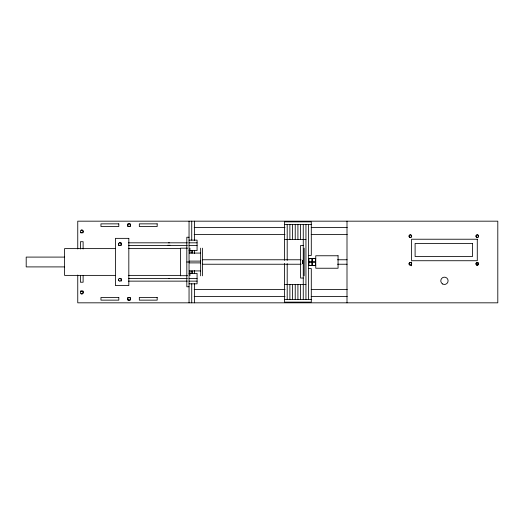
<?xml version="1.0" encoding="UTF-8"?>
<svg xmlns="http://www.w3.org/2000/svg" width="524" height="524" viewBox="0 0 524 524"><rect width="100%" height="100%" fill="white"/><g stroke="black" fill="none" stroke-linecap="round" stroke-linejoin="round"><path stroke-width="0.79" d="M308.944 258.43L308.944 265.57M312.514 258.43L311.865 262.124L312.514 265.57M311.865 258.43L312.514 262.124L311.865 265.57M315.435 265.57L315.435 258.43M128.393 223.853L129.736 223.853M284.525 224.541L311.295 224.541M130.404 226.532L127.725 226.532L127.725 223.853M194.181 227.436L285.023 227.436M311.21 227.436L347.222 227.436M81.102 230.102L82.438 230.102M80.434 232.774L83.113 232.774M194.181 234.575L285.023 234.575M311.21 234.575L347.222 234.575M189.046 237.241L186.819 237.241L186.819 286.759L189.046 286.759M284.525 239.481L305.944 239.481M189.046 240.136L197.076 240.136L197.076 250.623L189.046 250.623M119.223 242.815L120.566 242.815M128.518 242.815L187.343 242.815M188.968 242.815L197.076 242.815M118.555 245.494L121.234 245.494L121.234 242.815M128.518 245.494L187.343 245.494M188.968 245.494L197.076 245.494M303.265 245.494L300.586 245.494L300.586 278.034L303.265 278.034M187.599 248.166L180.57 248.166L180.57 275.834M115.221 248.618L64.57 248.618L64.57 275.382L115.221 275.382M128.288 248.618L180.57 248.618M189.256 253.079L200.646 253.079M308.616 255.424L311.295 255.424L311.295 221.862L284.525 221.862L284.525 260.389M64.57 257.094L26.2 257.094L26.2 266.906L64.57 266.906M308.616 258.43L315.756 258.43M308.944 258.555L311.865 258.555M312.514 258.555L315.435 258.555M202.336 259.766L301.071 259.766M337.548 259.766L347.084 259.766M189.256 261.109L200.646 261.109M308.944 261.876L311.865 261.876M312.514 261.876L315.435 261.876M186.819 262L189.046 262M308.944 262.124L311.865 262.124M312.514 262.124L315.435 262.124M189.256 262.891L200.646 262.891M202.336 264.234L301.071 264.234M337.548 264.234L347.084 264.234M308.944 265.445L311.865 265.445M312.514 265.445L315.435 265.445M308.616 265.57L315.756 265.57M308.616 268.576L311.295 268.576L311.295 302.138L284.525 302.138L284.525 263.428M189.256 270.921L200.646 270.921M189.046 273.377L197.076 273.377L197.076 283.818L189.046 283.818M128.288 275.382L180.57 275.382M180.57 275.696L187.599 275.696M119.223 278.46L120.566 278.46M128.518 278.46L187.343 278.46M188.968 278.46L197.076 278.46M128.518 281.139L187.343 281.139M188.968 281.139L197.076 281.139M284.525 284.519L305.944 284.519M194.181 289.425L285.023 289.425M311.21 289.425L347.222 289.425M80.434 291.148L83.113 291.148M80.434 291.226L83.113 291.226M81.102 293.899L82.438 293.899M194.181 296.564L285.023 296.564M311.21 296.564L347.222 296.564M130.404 297.468L127.725 297.468L127.725 300.147M284.525 299.459L311.295 299.459M128.393 300.147L129.736 300.147M477.279 262.472L477.279 265.144M411.602 262.046L411.602 265.779M346.999 221.174L346.999 302.826M312.186 258.43L312.186 265.57M308.616 224.541L308.616 299.459M305.944 224.541L305.944 299.459M304.156 248.166L304.156 275.834M303.265 224.541L303.265 299.459M300.586 224.541L300.586 239.481M300.586 284.519L300.586 299.459M297.914 224.541L297.914 239.481M297.914 284.519L297.914 299.459M295.235 224.541L295.235 239.481M295.235 284.519L295.235 299.459M292.556 224.541L292.556 239.481M292.556 284.519L292.556 299.459M289.883 224.541L289.883 239.481M289.883 284.519L289.883 299.459M287.204 224.541L287.204 260.389M287.204 263.611L287.204 299.459M202.434 248.166L202.434 275.834M200.646 248.166L200.646 275.834M194.404 221.174L194.404 240.647M194.404 250.354L194.404 253.57M194.404 270.43L194.404 273.646M194.404 283.353L194.404 302.826M192.616 250.623L192.616 253.059M192.616 270.941L192.616 273.377M191.725 221.174L191.725 240.136M191.725 250.623L191.725 253.059M191.725 270.941L191.725 273.377M191.725 283.818L191.725 302.826M189.943 248.166L189.943 253.027M189.943 270.836L189.943 275.696M189.046 221.174L189.046 302.826M130.404 223.853L130.404 225.864M130.404 298.136L130.404 300.147M121.234 278.46L121.234 281.139M118.555 243.483L118.555 244.826M118.555 279.135L118.555 280.471M83.113 230.77L83.113 232.106M83.113 248.992L83.113 241.702L80.434 241.702L80.434 248.992M83.113 275.742L83.113 282.226L80.434 282.226L80.434 275.742M83.113 291.894L83.113 293.23M77.755 248.939L77.755 221.174L497.8 221.174L497.8 302.826L77.755 302.826L77.755 275.061M168.623 278.506A1.336 1.336 0 0 1 169.317 278.506M169.92 245.101A1.336 1.336 0 0 1 168.027 245.101M168.623 242.861A1.336 1.336 0 0 1 169.317 242.861M302.453 262.956L302.374 263.782L302.374 260.218L302.453 262.956M411.694 263.808L411.51 264.476A1.336 1.336 0 0 1 409.493 264.836A1.336 1.336 0 0 1 409.493 262.786A1.336 1.336 0 0 1 411.51 263.14L411.694 263.808M118.804 223.853L100.955 223.853L100.955 226.532L118.804 226.532L118.804 223.853M157.174 223.853L139.325 223.853L139.325 226.532L157.174 226.532L157.174 223.853M128.819 238.355L115.431 238.355L115.431 285.6L128.819 285.6L128.819 238.355M477.279 239.226L411.602 239.226L411.602 260.729L477.279 260.729L477.279 239.226M472.524 243.444L415.106 243.444L415.106 256.511L472.524 256.511L472.524 243.444M338.065 255.764L315.756 255.764L315.756 268.236L338.065 268.236L338.065 255.764M118.804 297.468L100.955 297.468L100.955 300.147L118.804 300.147L118.804 297.468M157.174 297.468L139.325 297.468L139.325 300.147L157.174 300.147L157.174 297.468M476.604 264.967A1.336 1.336 0 0 0 478.615 263.808A1.336 1.336 0 0 0 476.604 262.648A1.336 1.336 0 0 0 476.604 264.967M476.604 237.307A1.336 1.336 0 0 0 478.615 236.147A1.336 1.336 0 0 0 476.604 234.988A1.336 1.336 0 0 0 476.604 237.307M409.683 237.307A1.336 1.336 0 0 0 411.694 236.147A1.336 1.336 0 0 0 409.683 234.988A1.336 1.336 0 0 0 409.683 237.307M442.61 283.975A3.661 3.661 0 0 0 448.099 280.805A3.661 3.661 0 0 0 442.61 277.641A3.661 3.661 0 0 0 442.61 283.975M409.748 237.189A1.205 1.205 0 0 0 411.556 236.147A1.205 1.205 0 0 0 409.748 235.106A1.205 1.205 0 0 0 409.748 237.189M409.499 264.659A1.205 1.205 0 0 0 411.517 264.122A1.205 1.205 0 0 0 410.043 262.642A1.205 1.205 0 0 0 409.499 264.659M476.676 237.189A1.205 1.205 0 0 0 478.484 236.147A1.205 1.205 0 0 0 476.676 235.106A1.205 1.205 0 0 0 476.676 237.189M476.676 264.849A1.205 1.205 0 0 0 478.484 263.808A1.205 1.205 0 0 0 476.676 262.766A1.205 1.205 0 0 0 476.676 264.849M119.223 245.311A1.336 1.336 0 0 0 121.234 244.151A1.336 1.336 0 0 0 119.223 242.992A1.336 1.336 0 0 0 119.223 245.311M119.223 280.962A1.336 1.336 0 0 0 121.234 279.803A1.336 1.336 0 0 0 119.223 278.644A1.336 1.336 0 0 0 119.223 280.962M128.393 226.348A1.336 1.336 0 0 0 130.404 225.189A1.336 1.336 0 0 0 128.393 224.03A1.336 1.336 0 0 0 128.393 226.348M128.393 299.97A1.336 1.336 0 0 0 130.404 298.811A1.336 1.336 0 0 0 128.393 297.652A1.336 1.336 0 0 0 128.393 299.97M81.102 293.65A1.336 1.336 0 0 0 83.113 292.49A1.336 1.336 0 0 0 81.102 291.331A1.336 1.336 0 0 0 81.102 293.65M81.102 232.597A1.336 1.336 0 0 0 83.113 231.438A1.336 1.336 0 0 0 81.102 230.278A1.336 1.336 0 0 0 81.102 232.597"/></g></svg>
